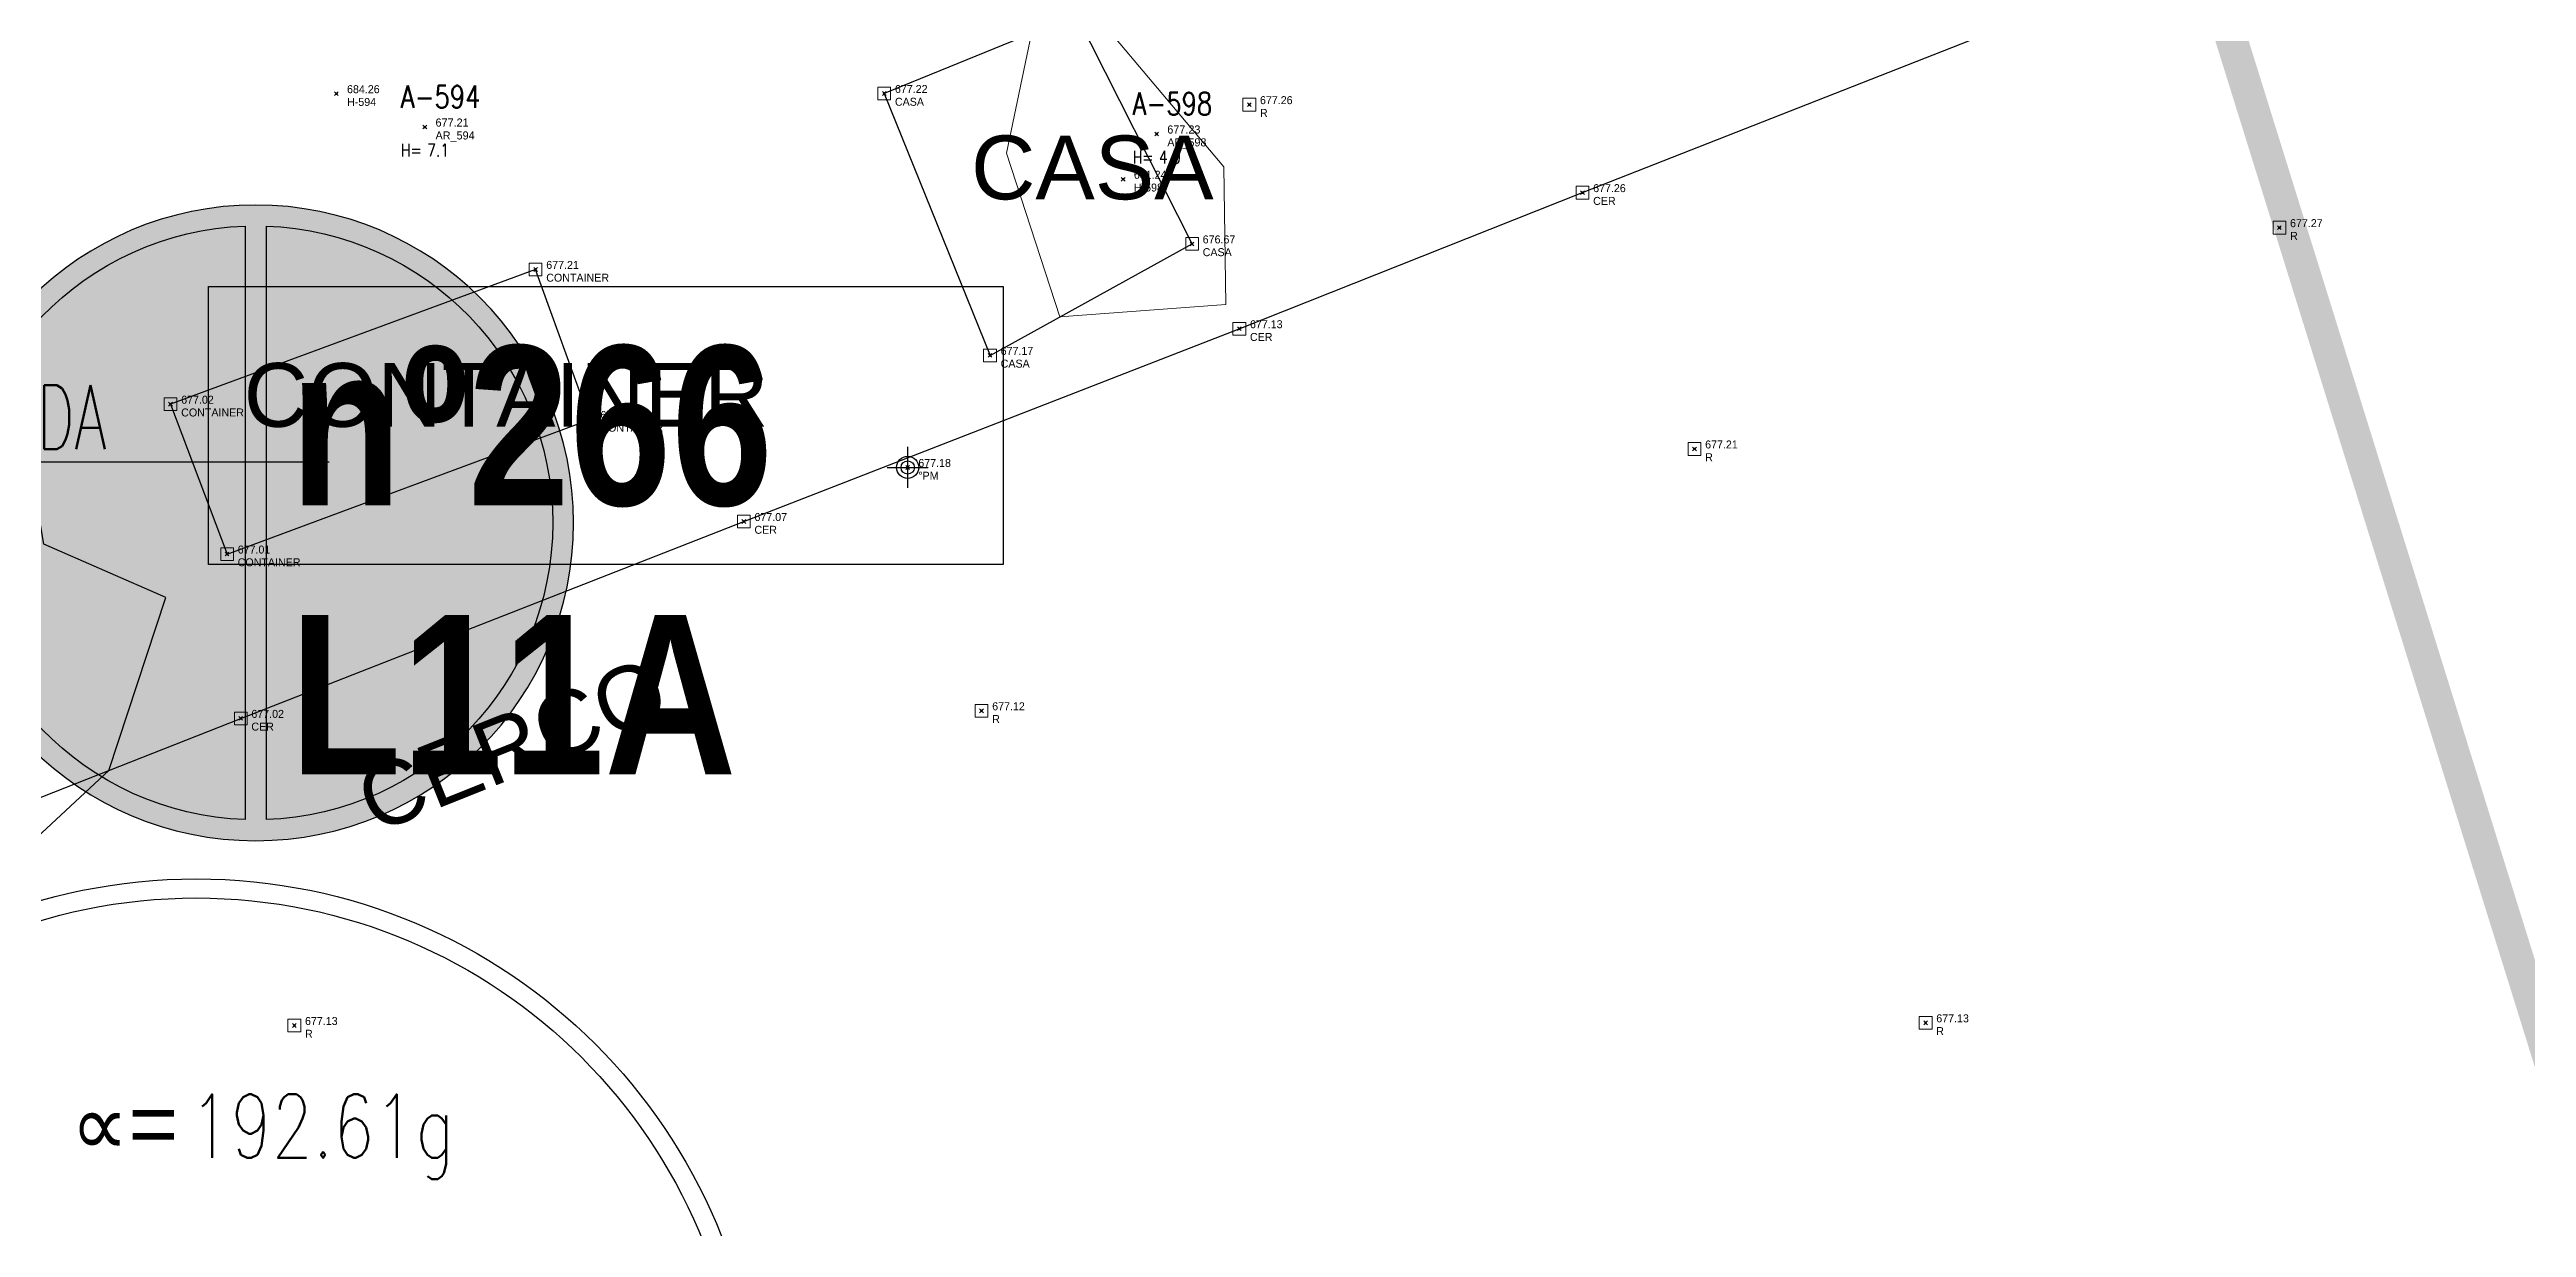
# Model space of a CAD drawing. Extents: x 350769 to 354978, y 6304672 to 6307963.
# Drawn here: x 352314.47 to 352353.3, y 6305821.01 to 6305839.48 of the extents above; entities that cross this region are included whole.
import ezdxf
from ezdxf import colors
from ezdxf.entities.mleader import LeaderData, LeaderLine
from ezdxf.math import Vec2, Vec3

# ---------------------------------------------------------------- set-up
doc = ezdxf.new("R2010")
doc.units = 0
doc.header["$PDMODE"] = 35
doc.header["$PDSIZE"] = 0.03
doc.linetypes.add('CONTINUOS', pattern=[0])
doc.linetypes.add('DASHDOT', pattern=[1, 0.5, -0.25, 0, -0.25])
doc.layers.get('0').update_dxf_attribs({"linetype": 'CONTINUOUS'})
doc.layers.get('Defpoints').update_dxf_attribs({"linetype": 'CONTINUOUS'})
for name, color, linetype in [('00_Señal proy 01', 7, 'CONTINUOUS'), ('02_Geo ext_Geometria', 2, 'CONTINUOUS'), ('03_Pav ext_Txt', 2, 'CONTINUOS'), ('03_S2_Pav ext_Borde vereda', 7, 'CONTINUOUS'), ('1-ARBOL H1', 7, 'CONTINUOUS'), ('1-ARBOL H2', 1, 'CONTINUOUS'), ('1-ARBOL H3', 241, 'CONTINUOUS'), ('1-ARBOL NOMBRE', 3, 'CONTINUOUS'), ('1-ARBOL PTO', 7, 'CONTINUOUS'), ('1-CASA', 2, 'CONTINUOUS'), ('1-CERCO', 252, 'CERCO_LINE'), ('1-TEXTOS', 7, 'CONTINUOUS'), ('C-TINN', 5, 'CONTINUOUS'), ('C-TOPO-MINR', 8, 'CONTINUOUS'), ('SENAZUL', 252, 'CONTINUOUS'), ('SENBLANCO', 254, 'CONTINUOUS'), ('V-NODE-TEXT DIC 2012', 31, 'CONTINUOUS'), ('Z-PM', 253, 'CONTINUOUS')]:
    doc.layers.add(name, color=color, linetype=linetype)
doc.layers.add('0_ASD_LINEA OFICIAL', color=253, linetype='DASHDOT', lineweight=20)
doc.layers.add('0_ASD_TOPOGRAFIA_ELEMENTOS', color=9, linetype='CONTINUOS', lineweight=5, true_color=0xbdbdbd)
doc.layers.get('00_Señal proy 01').off()
doc.styles.add('A', font='arial.ttf', dxfattribs={"height": 2})
doc.styles.add('MtXpl_Symbol', font='symbol.ttf')
doc.styles.add('NEW TURNER_TITULOS', font='techb___.ttf')
doc.styles.add('ROMANS', font='romans.shx', dxfattribs={"width": 0.65})
doc.linetypes.add('CERCO_LINE', pattern='A,0.5,-0.2,[" X ",STANDARD,S=0.1,R=0,X=-0.1,Y=-0.05],-0.25', length=0.95)
doc.dimstyles.new('Principal', dxfattribs={"dimscale": 0, "dimtxt": 2, "dimasz": 2, "dimexe": 1, "dimexo": 1, "dimtad": 1, "dimrnd": 0.05, "dimzin": 1, "dimtxsty": 'ROMANS', "dimcen": 2.5, "dimclrt": 2, "dimaunit": 2, "dimadec": 0, "dimazin": 0, "dimtfac": 1, "dimtmove": 0, "dimatfit": 3, "dimfxl": 1, "dimfxlon": 1, "dimarcsym": 0})

# ---------------------------------------------------------------- blocks, each defined once
blk = doc.blocks.new('PM')
at = {"layer": 'Z-PM'}
for p, q in [((-1.607692579657851, 0), (1.607692579657851, 0)), ((0, -1.607692579659215), (0, 1.607692579659215))]:
    blk.add_line(p, q, dxfattribs=at)
for radius in [0.8669397525278446, 0.5212794114402366]:
    blk.add_circle((0, 0), radius, dxfattribs=at)
blk = doc.blocks.new('A$C7C8F38C6')
at = {"layer": 'SENAZUL'}
for points in [[(-4.500099518145589, 8.718484856601037, 0.9654325535557098), (-4.500099518145589, -2.649578414712607)], [(-4.100099518145498, 8.718484856601037), (-4.100099518145498, -2.649578414712607, 0.9654325535557098)]]:
    blk.add_hatch(color=152, dxfattribs=at).paths.add_polyline_path(points)
at = {"layer": 'SENBLANCO'}
h = blk.add_hatch(color=256, dxfattribs=at)
h.paths.add_polyline_path([(-10.38764869464922, 3.034453220944215, 1), (1.787449658358128, 3.034453220944215, 1)])
h.paths.add_polyline_path([(-4.100099518145498, 8.718484856601037, -0.9654325535557098), (-4.100099518145498, -2.649578414712607)], flags=16)
h.paths.add_polyline_path([(-4.500099518145589, -2.649578414712607, -0.9654325535557098), (-4.500099518145589, 8.718484856601037)], flags=16)
h = blk.add_hatch(color=256, dxfattribs=at)
h.paths.add_polyline_path([(-6.418581923253669, 4.212079056232653), (-6.2923475511584, 4.373306361422294), (-5.948710660953111, 4.345266517382242), (-5.948710660953111, 4.723800216494737), (-6.145074729440466, 4.709780294474683), (-6.250269733323194, 4.646691844078362), (-6.776244752737512, 4.625661961048252), (-6.783258181671499, 4.366296400412352), (-7.870272609401809, 4.345266517382242), (-8.052610738610383, 4.569582872315095), (-7.996506981497078, 4.611642039028311), (-7.491570411705652, 4.63267192205825), (-7.491570411705652, 4.807919149268059), (-8.347156382046933, 4.793899227247948), (-8.382221689537573, 4.681741049781522), (-8.094688556446044, 4.219089017242595), (-8.305078564211726, 3.917663690546533), (-8.599625126237243, 3.959722857259749), (-8.866118891116685, 3.980752740289859), (-9.188716413109887, 3.840555318130271), (-9.518327364037077, 3.637268246880524), (-9.651574246476912, 3.377902686244511), (-9.72170486145842, 3.104517203588443), (-9.728717371802986, 2.824121759922321), (-9.700665493245879, 2.627845249029463), (-9.546379242594185, 2.354459766373395), (-9.32897672448371, 2.137153372450541), (-9.125599227062366, 2.03200515599417), (-8.817027644347945, 1.926856939537799), (-8.550533879468276, 1.898817694844638), (-8.220922928541086, 2.010975872311008), (-8.017545431119743, 2.151173294470595), (-7.83520822050059, 2.375489649403448), (-7.71598635874966, 2.627845249029463), (-7.659882601636355, 2.894220770675588), (-7.659882601636355, 3.146576370301545), (-7.765077605519082, 3.39893256927445), (-7.912350427237243, 3.567169835474203), (-8.129753863936685, 3.770456307376946), (-7.933389795449557, 4.036831829023015), (-7.491570411705652, 3.202655459034816), (-7.498583840639412, 2.894220770675588), (-7.449492593870218, 2.761033309525942), (-7.330271650709165, 2.676914376752677), (-7.147933521500136, 2.662894454732736), (-7.007674128715962, 2.747013387505945), (-6.979622250158855, 2.845151642952317), (-6.923517574455673, 2.887210809665589), (-6.916505064111334, 3.041428153845118), (-6.986634760503193, 3.076477958895225), (-6.993648189437408, 3.1605962923216), (-6.516763498202863, 4.008791984982963), (-6.355464737206376, 3.770456307376946), (-6.495725048579743, 3.644278207890466), (-6.607932562807036, 3.52511006941404), (-6.685075688133111, 3.34285348054118), (-6.755205384525425, 3.167606253331655), (-6.790270692016293, 2.922260614715583), (-6.790270692016293, 2.71897354346595), (-6.713127566689991, 2.480637865859933), (-6.593906623528937, 2.298380677640239), (-6.404555983975115, 2.137153372450541), (-6.229231283700074, 2.03200515599417), (-5.997801907722305, 1.947886822567796), (-5.689230325007429, 1.919846978527801), (-5.401697191915446, 1.989945989280955), (-5.128189998102243, 2.123134049777434), (-4.938839358548876, 2.312400599660293), (-4.812604986453607, 2.5507368766132), (-4.770527168618173, 2.859171564972371), (-4.749487800405859, 3.111527164598385), (-4.847670293944475, 3.377902686244511), (-4.987929686728648, 3.651288168900521), (-5.247410941263752, 3.86158460181332), (-5.47182688830776, 3.917663690546533), (-5.696242835352223, 3.966732818269747), (-5.899620332773111, 3.959722857259749), (-6.067931604114392, 3.938693573576643), (-6.201178486554454, 3.917663690546533)])
h.paths.add_polyline_path([(-7.737025726961974, 4.113940201439334), (-6.671049748854784, 4.127960123459388), (-7.246116015038297, 3.202655459034816)], flags=16)
h.paths.add_polyline_path([(-8.396247628816127, 3.693347335613737), (-8.599625126237243, 3.251725186104863), (-8.73287200867685, 3.1605962923216), (-8.84507952290437, 3.034418792181953), (-8.817027644347945, 2.873191486992368), (-8.739884519021643, 2.775052632199106), (-8.669754822629557, 2.775052632199106), (-8.557546389812615, 2.880200848655591), (-8.564559818746602, 2.985349065111848), (-8.522482000911168, 3.062458036875171), (-8.241961378164206, 3.553149913454149), (-8.129753863936685, 3.518100707750875), (-8.038584799332057, 3.433981774977667), (-7.898324487958917, 3.258734547767972), (-7.849234159778689, 3.048438114855173), (-7.870272609401809, 2.810102437249157), (-7.961441674006437, 2.543726915603088), (-8.143779803215466, 2.340439844353398), (-8.305078564211726, 2.214262344213807), (-8.536507940189722, 2.144163333460597), (-8.803001705069391, 2.144163333460597), (-9.090534838161147, 2.242301588906969), (-9.30092484592683, 2.403528894096553), (-9.469237035857532, 2.627845249029463), (-9.532353303315631, 2.845151642952317), (-9.532353303315631, 3.090497880915166), (-9.469237035857532, 3.286774391808024), (-9.335989234828276, 3.462021619017719), (-9.139626084930342, 3.651288168900521), (-8.964300466066106, 3.721387179653732), (-8.704820130120197, 3.735407101673786)], flags=16)
h.paths.add_polyline_path([(-6.516763498202863, 3.286774391808024), (-6.411568494319908, 3.448001696997608), (-6.257283162256954, 3.588199119157196), (-5.955724089886871, 3.048438114855173), (-5.899620332773111, 2.915250653705584), (-5.878580964560797, 2.831131720932319), (-5.759360021399743, 2.761033309525942), (-5.647151588582801, 2.824121759922321), (-5.598061260402801, 2.922260614715583), (-5.584035321124702, 3.076477958895225), (-5.661177527861355, 3.104517203588443), (-5.745334082120962, 3.104517203588443), (-6.102996911605032, 3.707367257633791), (-5.899620332773111, 3.763446346367004), (-5.696242835352223, 3.756436385356835), (-5.457800949029661, 3.686337374603681), (-5.268450309475838, 3.581189158147197), (-5.121176569168483, 3.455011658007663), (-5.022994994219516, 3.307803675491243), (-4.987929686728648, 3.111527164598385), (-4.952865297827202, 2.950299859408744), (-4.945851868893442, 2.676914376752677), (-5.058060301710157, 2.501667149543039), (-5.177281244871665, 2.354459766373395), (-5.338580005867925, 2.256321510927023), (-5.5559825239784, 2.158183255480594), (-5.80143783923495, 2.130143411440542), (-6.032867215212946, 2.172203177500705), (-6.201178486554454, 2.284361354967075), (-6.411568494319908, 2.459607982829823), (-6.523776927136851, 2.641865171049517), (-6.572868173905817, 2.838141681942375), (-6.586894113184371, 3.104517203588443)], flags=16)
h = blk.add_hatch(color=256, dxfattribs=at)
h.paths.add_polyline_path([(0.6065426171937816, 3.289239562876332), (0.3715987628820585, 3.543537391798736), (0.11709329124551, 4.58029726627035), (-2.976163737980869, 4.560728709971613), (-3.211107591671635, 3.543537395524027), (-3.504770373187966, 3.308789441811427), (-3.485174678149406, 2.213361253171001), (-3.269826519497201, 1.978613303183579), (-3.250264901551418, 1.489567526757469), (-2.623782034847864, 1.470017644097197), (-2.623782035468821, 1.93949487043335), (-0.2157267951836275, 1.919926317859904), (-0.2157267970462726, 1.45044909028195), (0.371598762261101, 1.450449089040148), (0.371598762261101, 1.998181858240628), (0.6261042332769193, 2.21336125565449)])
h.paths.add_polyline_path([(-2.878287505242497, 3.582655823307164), (-2.721658268206966, 4.228194013065263), (-0.157007873566954, 4.228194013065263), (0.0192170609909681, 3.582655828274255)], flags=16)
at = {"color": 161}
for points in [[(-4.500099518145589, 9.122002397447886), (-4.500099518145589, 9.118716116016287)], [(-4.100099518145498, 9.122002397447886), (-4.100099518145498, 9.118716116016287)]]:
    blk.add_lwpolyline(points, dxfattribs=at)
at = {"layer": 'SENBLANCO'}
for points in [[(-4.500099518145589, 8.718484856601037), (-4.500099518145589, -2.649578414712607)], [(-4.100099518145498, 8.718484856601037), (-4.100099518145498, -2.649578414712607)]]:
    blk.add_lwpolyline(points, dxfattribs=at)
blk.add_circle((-4.300099518145544, 3.034453220944215), 6.087549176503671, dxfattribs=at)
for start, end in [(92.01519468008799, 267.984805319912), (272.015194680088, 87.98480531991203)]:
    blk.add_arc((-4.300099518145544, 3.034453220944215), 5.687549176503671, start, end, dxfattribs=at)
blk = doc.blocks.new('RO-13b')
at = {"color": 161, "xscale": -0.8188845552559609, "yscale": 0.8188845552559609, "zscale": 0.8188845552559609}
blk.add_blockref('A$C7C8F38C6', (-3.521285081472985, 2.500133124057355), dxfattribs=at)
blk = doc.blocks.new('_Dot')
at = {"color": 0, "linetype": 'ByBlock', "lineweight": -2}
blk.add_line((-0.5, 0), (-1, 0), dxfattribs=at)
at = {"color": 0, "linetype": 'ByBlock', "const_width": 0.5}
blk.add_lwpolyline([(-0.25, 0, 1), (0.25, 0, 1)], format="xyb", close=True, dxfattribs=at)
blk = doc.blocks.new('A$C27410629')
at = {"true_color": 0x136734, "transparency": 33554559}
h = blk.add_hatch(dxfattribs=at)
h.set_pattern_fill('ANSI31', color=116, scale=0.5)
h.set_pattern_definition([(45, (-8759.562515186517, -519.1035735587502), (-1.122532015133644, 1.122532015133644), [])])
h.paths.add_polyline_path([(137.5068959888558, 1252.464406617455, 0.1176268807227723), (109.8147584422568, 1254.193915082658, 0.0669245107500281), (94.44469839795602, 1249.334472017372, 0.3153492887079504), (64.30173641118381, 1196.270282113329, 0.0226826871159959), (65.7292635223912, 1185.310127003227), (112.3603922077091, 1218.953454515778), (153.4782689701005, 1161.962272479494), (172.1053089193083, 1139.480769404351), (187.9579650288579, 1141.807885415954), (193.565073162812, 1120.465553675225), (224.197974734232, 1050.129297271156), (250.6203797236194, 989.4787086543838), (268.1526288855184, 972.7353945672494, 7.2547007156e-06), (291.4898137452492, 983.2987389690225), (238.1945199318034, 1105.633967029937), (205.2934048173047, 1181.112163638985), (177.0531538182076, 1197.651557407602)])
blk.add_lwpolyline([(113.0008686938045, 1074.052741719649), (125.4582618724771, 1074.052741719649), (125.4582618724771, 1069.692435738634), (113.0008686938045, 1069.692435738634)], close=True)
at = {"layer": '0_ASD_LINEA OFICIAL', "ltscale": 8, "const_width": 0.5}
blk.add_lwpolyline([(250.6203797236194, 989.4787086543838), (268.1526288854875, 972.7353945673531, 7.2547007157e-06), (291.4898137452146, 983.2987389692971), (291.4898137452146, 983.2987389692971), (238.1945199318034, 1105.633967029937), (205.2934048173047, 1181.112163638985), (177.0531538182076, 1197.651557407602), (137.6146324061954, 1252.315079214)], format="xyb", dxfattribs=at)
blk.add_lwpolyline([(96.49739032874686, 1087.5867908387), (137.3035448674636, 1101.749364841575), (153.9951548175777, 1048.119911180449), (105.3969465088849, 1035.562361611197)], dxfattribs=at)
at = {"char_height": 2.5, "attachment_point": 1, "style": 'NEW TURNER_TITULOS'}
for s, heights, insert in [('nº266', [-2.547514619883041], (114.2796658051902, 1073.122023164865)), ('L11A', [-2.532894736842105], (114.2763603436133, 1068.902606282032))]:
    blk.add_mtext_dynamic_manual_height_columns(s, width=20.98523473371461, gutter_width=12.5, heights=heights, dxfattribs=dict(at, insert=insert))
blk = doc.blocks.new('*D1325')
at = {"layer": '02_Geo ext_Geometria', "color": 0, "lineweight": -2}
for p, q in [((352300.2571249851, 6305821.179553131), (352293.0526427834, 6305872.084163801)), ((352295.4602516846, 6305820.500656114), (352301.2472577356, 6305821.319685698)), ((352303.4857793633, 6305798.366894358), (352300.5373901197, 6305819.19928763)), ((352298.9691711973, 6305795.70773184), (352304.7561772483, 6305796.526761424))]:
    blk.add_line(p, q, dxfattribs=at)
at = {"layer": '02_Geo ext_Geometria', "color": 0}
for points in [[(352300.8674343697, 6305819.245998485), (352300.2073458694, 6305819.152576774), (352300.2571249851, 6305821.179553131)], [(352303.8158236133, 6305798.413605213), (352303.1557351131, 6305798.320183503), (352303.7660444979, 6305796.386628857)]]:
    blk.add_solid(points, dxfattribs=at)
at = {"layer": 'Defpoints', "color": 0}
for p in [(352300.2571249851, 6305821.179553131), (352294.4701189341, 6305820.360523547), (352297.9790384468, 6305795.567599273)]:
    blk.add_point(p, dxfattribs=at)
at = {"layer": '02_Geo ext_Geometria', "color": 2, "insert": (352301.9428005028, 6305848.390217969), "char_height": 2, "attachment_point": 5, "rotation": 278.05551741294784, "style": 'ROMANS'}
blk.add_mtext('DEMARCACION PARA\\PGENERACION MEDIANA L=25.04m, E=3m\\PSEGUN REDEVU FIG. 6.02.109A, VEL=30 Km/Hr', dxfattribs=at)
blk = doc.blocks.new('TOPOGRAFIA')
at = {"layer": '1-ARBOL H1', "color": 9, "lineweight": 0, "true_color": 0xbdbdbd}
for p in [(390320.357, 6302838.267000001), (390331.829, 6302838.158)]:
    blk.add_point(p, dxfattribs=at)
at = {"layer": '1-ARBOL PTO', "color": 9, "lineweight": 0, "true_color": 0xbdbdbd}
for p in [(390320.357, 6302838.267000001), (390331.829, 6302838.158)]:
    blk.add_point(p, dxfattribs=at)
at = {"layer": '1-CASA', "color": 9, "lineweight": 0, "true_color": 0xbdbdbd, "flags": 128}
for points in [[(390327.559, 6302838.793), (390329.217, 6302834.686000001), (390332.384, 6302836.433999999), (390330.5720000001, 6302840.022999999), (390327.559, 6302838.793)], [(390316.37, 6302833.92), (390317.256, 6302831.57), (390322.9420000001, 6302833.681), (390322.093, 6302836.034), (390316.37, 6302833.92)]]:
    blk.add_lwpolyline(points, dxfattribs=at)
at = {"layer": '1-CERCO', "color": 9, "lineweight": 0, "true_color": 0xbdbdbd, "flags": 128}
blk.add_lwpolyline([(390296.115, 6302821.066000001), (390302.6770000001, 6302823.492000001), (390308.818, 6302825.584), (390317.47, 6302828.993), (390325.357, 6302832.08), (390333.125, 6302835.103999999), (390338.505, 6302837.238), (390347.968, 6302840.965), (390348.966, 6302850.475), (390348.862, 6302854.209)], dxfattribs=at)
at = {"layer": 'C-TINN', "color": 9, "linetype": 'Continuous', "lineweight": 0, "true_color": 0xbdbdbd}
for points, elevation in [([(390327.4590000001, 6302838.693), (390327.4590000001, 6302838.892999999), (390327.659, 6302838.892999999), (390327.659, 6302838.693), (390327.4590000001, 6302838.693)], 677.217), ([(390333.1820000001, 6302838.518), (390333.1820000001, 6302838.717999999), (390333.382, 6302838.717999999), (390333.382, 6302838.518), (390333.1820000001, 6302838.518)], 677.265), ([(390338.4050000001, 6302837.138), (390338.4050000001, 6302837.338), (390338.605, 6302837.338), (390338.605, 6302837.138), (390338.4050000001, 6302837.138)], 677.259), ([(390349.33, 6302836.589000001), (390349.33, 6302836.789), (390349.53, 6302836.789), (390349.53, 6302836.589000001), (390349.33, 6302836.589000001)], 677.274), ([(390332.2840000001, 6302836.334000001), (390332.2840000001, 6302836.534), (390332.484, 6302836.534), (390332.484, 6302836.334000001), (390332.2840000001, 6302836.334000001)], 676.67), ([(390321.993, 6302835.934), (390321.993, 6302836.134), (390322.193, 6302836.134), (390322.193, 6302835.934), (390321.993, 6302835.934)], 677.209), ([(390333.025, 6302835.004000001), (390333.025, 6302835.204), (390333.225, 6302835.204), (390333.225, 6302835.004000001), (390333.025, 6302835.004000001)], 677.133), ([(390329.1170000001, 6302834.586), (390329.1170000001, 6302834.785999999), (390329.317, 6302834.785999999), (390329.317, 6302834.586), (390329.1170000001, 6302834.586)], 677.174), ([(390316.27, 6302833.82), (390316.27, 6302834.02), (390316.47, 6302834.02), (390316.47, 6302833.82), (390316.27, 6302833.82)], 677.025), ([(390322.842, 6302833.581), (390322.842, 6302833.780999999), (390323.042, 6302833.780999999), (390323.042, 6302833.581), (390322.842, 6302833.581)], 677.098), ([(390340.161, 6302833.118000001), (390340.161, 6302833.318), (390340.361, 6302833.318), (390340.361, 6302833.118000001), (390340.161, 6302833.118000001)], 677.21), ([(390325.2570000001, 6302831.98), (390325.2570000001, 6302832.18), (390325.457, 6302832.18), (390325.457, 6302831.98), (390325.2570000001, 6302831.98)], 677.067), ([(390317.156, 6302831.470000001), (390317.156, 6302831.67), (390317.356, 6302831.67), (390317.356, 6302831.470000001), (390317.156, 6302831.470000001)], 677.009), ([(390317.37, 6302828.893), (390317.37, 6302829.092999999), (390317.57, 6302829.092999999), (390317.57, 6302828.893), (390317.37, 6302828.893)], 677.022), ([(390328.984, 6302829.012), (390328.984, 6302829.211999999), (390329.184, 6302829.211999999), (390329.184, 6302829.012), (390328.984, 6302829.012)], 677.116), ([(390343.7840000001, 6302824.118000001), (390343.7840000001, 6302824.318), (390343.984, 6302824.318), (390343.984, 6302824.118000001), (390343.7840000001, 6302824.118000001)], 677.129), ([(390318.211, 6302824.076), (390318.211, 6302824.276), (390318.411, 6302824.276), (390318.411, 6302824.076), (390318.211, 6302824.076)], 677.133)]:
    blk.add_lwpolyline(points, dxfattribs=dict(at, elevation=elevation))
for p in [(390327.559, 6302838.793, 677.217), (390333.282, 6302838.618, 677.265), (390338.505, 6302837.238, 677.259), (390332.384, 6302836.434, 676.67), (390349.43, 6302836.689, 677.274), (390322.093, 6302836.034, 677.209), (390333.125, 6302835.104, 677.133), (390329.217, 6302834.686, 677.174), (390316.37, 6302833.92, 677.025), (390322.942, 6302833.681, 677.098), (390340.261, 6302833.218, 677.21), (390325.357, 6302832.08, 677.067), (390317.256, 6302831.57, 677.009), (390317.47, 6302828.993, 677.022), (390329.084, 6302829.112, 677.116), (390318.311, 6302824.176, 677.133), (390343.884, 6302824.218, 677.129)]:
    blk.add_point(p, dxfattribs=at)
at = {"layer": 'C-TOPO-MINR', "color": 9, "linetype": 'Continuous', "lineweight": -3, "true_color": 0xbdbdbd, "elevation": 677}
blk.add_lwpolyline([(390341.2477378641, 6302791.724592233), (390339.8578227848, 6302797.397746836), (390336.9791764706, 6302800.368470589), (390344.9471851852, 6302802.315407407), (390345.6587391304, 6302802.986913044), (390346.559919708, 6302803.738080292), (390346.1156666667, 6302805.741583333), (390341.3605454546, 6302812.414863637), (390340.9001153846, 6302812.382769231), (390341.0485063292, 6302812.805759493), (390332.0469193549, 6302816.085645162), (390327.9987798165, 6302817.763018349), (390319.7081785715, 6302817.352285714), (390311.8874410257, 6302820.583635897), (390312.0914482759, 6302825.098482759), (390315.4010434782, 6302828.177804348), (390316.2947088608, 6302830.888050633), (390314.382631579, 6302831.726315789), (390314.0019105691, 6302833.973252033), (390310.8471276596, 6302838.049177305), (390307.5942289157, 6302841.417819277)], dxfattribs=at)
at = {"layer": 'C-TOPO-MINR', "color": 9, "linetype": 'Continuous', "lineweight": 0, "true_color": 0xbdbdbd, "elevation": 677}
blk.add_lwpolyline([(390329.4731224863, 6302837.857162706), (390330.3103690477, 6302835.289476191), (390332.9121425486, 6302835.486051836), (390332.8820504202, 6302837.645294118), (390331.1123625378, 6302839.742848943), (390331.0318807339, 6302840.936252293), (390331.011, 6302841.150833334), (390329.9145848564, 6302841.347997389), (390329.5248, 6302840.238831579), (390329.8693215548, 6302839.736144876), (390329.4731224863, 6302837.857162706)], dxfattribs=at)
at = {"layer": 'V-NODE-TEXT DIC 2012', "color": 9, "lineweight": 0, "true_color": 0xbdbdbd}
for p in [(390318.97, 6302838.79), (390327.559, 6302838.793), (390333.282, 6302838.618), (390320.357, 6302838.267), (390331.8290000001, 6302838.158), (390331.305, 6302837.448), (390338.505, 6302837.238), (390332.384, 6302836.434), (390349.43, 6302836.689), (390322.093, 6302836.034), (390333.125, 6302835.104), (390329.217, 6302834.686), (390316.37, 6302833.92), (390322.942, 6302833.681), (390327.926, 6302832.928), (390340.261, 6302833.218), (390325.357, 6302832.08), (390317.256, 6302831.57), (390317.47, 6302828.993), (390329.084, 6302829.112), (390318.311, 6302824.176), (390343.884, 6302824.218)]:
    blk.add_point(p, dxfattribs=at)
at = {"layer": 'Z-PM', "color": 9, "lineweight": 0, "true_color": 0xbdbdbd, "xscale": 0.2, "yscale": 0.2, "zscale": 0.2}
blk.add_blockref('PM', (390327.9260000001, 6302832.927999999), dxfattribs=at)
at = {"layer": '1-ARBOL H2', "color": 9, "lineweight": 0, "true_color": 0xbdbdbd, "style": 'ROMANS', "width": 0.8}
for p in [(390319.9800668355, 6302837.805000005), (390331.4520668353, 6302837.696000005)]:
    blk.add_text('H=', height=0.2, dxfattribs=at).set_placement(p)
at = {"layer": '1-ARBOL H3', "color": 9, "lineweight": 0, "true_color": 0xbdbdbd, "style": 'ROMANS', "width": 0.8}
for s, p in [('7.1', (390320.3931939024, 6302837.805000006)), ('4.0', (390331.8651939024, 6302837.696000006))]:
    blk.add_text(s, height=0.2, dxfattribs=at).set_placement(p)
at = {"layer": '1-ARBOL NOMBRE', "color": 9, "lineweight": 0, "true_color": 0xbdbdbd, "style": 'ROMANS', "width": 0.8}
for s, p in [('A-594', (390319.9800668355, 6302838.567000003)), ('A-598', (390331.4520668353, 6302838.458000002))]:
    blk.add_text(s, height=0.35, dxfattribs=at).set_placement(p)
at = {"layer": '1-TEXTOS', "color": 9, "lineweight": 0, "true_color": 0xbdbdbd, "style": 'A'}
for s, p in [('CASA', (390328.9186332745, 6302837.1331693)), ('CONTAINER', (390317.5173417071, 6302833.566034183))]:
    blk.add_text(s, height=1, dxfattribs=at).set_placement(p)
blk.add_text('CERCO', height=1, rotation=21.79510584294321, dxfattribs=at).set_placement((390319.5685541902, 6302827.181267649))
at = {"layer": 'V-NODE-TEXT DIC 2012', "color": 9, "lineweight": 0, "true_color": 0xbdbdbd}
for s, height, p in [('684.26', 0.125, (390319.1367893219, 6302838.798210678)), ('H-594', 0.125, (390319.1367893219, 6302838.598210678)), ('677.22', 0.125, (390327.7257893219, 6302838.801210677)), ('CASA', 0.125, (390327.7257893219, 6302838.601210678)), ('677.26', 0.125, (390333.4487893219, 6302838.626210677)), ('677.21', 0.127, (390320.5237893219, 6302838.274210677)), ('R', 0.125, (390333.4487893219, 6302838.426210678)), ('AR_594', 0.127, (390320.5237893219, 6302838.072210678)), ('AR_598', 0.127, (390331.9957893219, 6302837.963210678)), ('677.23', 0.127, (390331.9957893219, 6302838.165210677)), ('681.24', 0.125, (390331.4717893219, 6302837.456210678)), ('H-598', 0.125, (390331.4717893219, 6302837.256210678)), ('677.26', 0.125, (390338.6717893219, 6302837.246210678)), ('CER', 0.125, (390338.6717893219, 6302837.046210678)), ('677.27', 0.125, (390349.5967893219, 6302836.697210678)), ('676.67', 0.125, (390332.5507893219, 6302836.442210678)), ('CASA', 0.125, (390332.5507893219, 6302836.242210679)), ('R', 0.125, (390349.5967893219, 6302836.497210679)), ('677.21', 0.125, (390322.2597893219, 6302836.042210678)), ('CONTAINER', 0.125, (390322.2597893219, 6302835.842210678)), ('677.13', 0.125, (390333.2917893219, 6302835.112210678)), ('677.17', 0.125, (390329.3837893219, 6302834.694210677)), ('CER', 0.125, (390333.2917893219, 6302834.912210679)), ('CASA', 0.125, (390329.3837893219, 6302834.494210678)), ('677.02', 0.125, (390316.5367893219, 6302833.928210678)), ('CONTAINER', 0.125, (390316.5367893219, 6302833.728210678)), ('677.10', 0.125, (390323.1087893219, 6302833.689210678)), ('CONTAINER', 0.125, (390323.1087893219, 6302833.489210678)), ('677.21', 0.125, (390340.4277893219, 6302833.226210678)), ('677.18', 0.125, (390328.0927893219, 6302832.936210678)), ('°PM', 0.125, (390328.0927893219, 6302832.736210679)), ('R', 0.125, (390340.4277893219, 6302833.026210679)), ('677.07', 0.125, (390325.5237893219, 6302832.088210678)), ('677.01', 0.125, (390317.4227893219, 6302831.578210678)), ('CER', 0.125, (390325.5237893219, 6302831.888210678)), ('CONTAINER', 0.125, (390317.4227893219, 6302831.378210679)), ('677.02', 0.125, (390317.6367893219, 6302829.001210677)), ('677.12', 0.125, (390329.2507893219, 6302829.120210677)), ('R', 0.125, (390329.2507893219, 6302828.920210678)), ('CER', 0.125, (390317.6367893219, 6302828.801210678)), ('677.13', 0.125, (390344.0507893219, 6302824.226210678)), ('677.13', 0.125, (390318.4777893219, 6302824.184210678)), ('R', 0.125, (390318.4777893219, 6302823.984210678)), ('R', 0.125, (390344.0507893219, 6302824.026210679))]:
    blk.add_text(s, height=height, dxfattribs=at).set_placement(p)

msp = doc.modelspace()

# ---------------------------------------------------------------- linework, layer by layer
at = {"layer": '02_Geo ext_Geometria'}
for radius in [8.850000000031127, 8.550000000031126]:
    msp.add_circle((352316.771966716, 6305817.626001449), radius, dxfattribs=at)
at = {"layer": '1-CASA', "flags": 128}
for points in [[(352327.559, 6305838.793), (352329.217, 6305834.686000001), (352332.384, 6305836.433999999), (352330.5720000001, 6305840.022999999), (352327.559, 6305838.793)], [(352316.37, 6305833.92), (352317.256, 6305831.57), (352322.9420000001, 6305833.681), (352322.093, 6305836.034), (352316.37, 6305833.92)]]:
    msp.add_lwpolyline(points, dxfattribs=at)
at = {"layer": '1-CERCO', "ltscale": 6, "flags": 128}
msp.add_lwpolyline([(352303.5335288857, 6305823.783786098), (352308.818, 6305825.584), (352317.47, 6305828.993), (352325.357, 6305832.08), (352333.125, 6305835.103999999), (352338.505, 6305837.238), (352347.968, 6305840.965), (352348.966, 6305850.475), (352348.862, 6305854.209)], dxfattribs=at)

# ---------------------------------------------------------------- block references
at = {"layer": '00_Señal proy 01'}
msp.add_blockref('RO-13b', (352317.7038750322, 6305827.074285038), dxfattribs=at)
at = {"layer": '03_S2_Pav ext_Borde vereda', "linetype": 'Continuous'}
msp.add_blockref('A$C27410629', (352203.9623478023, 6304761.713605438), dxfattribs=at)
at = {"layer": 'Z-PM', "xscale": 0.2, "yscale": 0.2, "zscale": 0.2}
msp.add_blockref('PM', (352327.9260000001, 6305832.927999999), dxfattribs=at)

# ---------------------------------------------------------------- texts
at = {"layer": '02_Geo ext_Geometria', "style": 'MtXpl_Symbol'}
msp.add_text('µ=', height=0.9999999999999998, dxfattribs=at).set_placement((352314.8080890054, 6305822.140723291))
at = {"layer": '02_Geo ext_Geometria', "style": 'ROMANS', "width": 0.75}
msp.add_text('192.61g', height=0.9999999999999998, dxfattribs=at).set_placement((352316.6706224453, 6305822.098424161))
at = {"layer": '1-TEXTOS', "style": 'A'}
for s, p in [('CASA', (352328.9186332745, 6305837.1331693)), ('CONTAINER', (352317.5173417071, 6305833.566034183))]:
    msp.add_text(s, height=1, dxfattribs=at).set_placement(p)
msp.add_text('CERCO', height=1, rotation=21.79510584294321, dxfattribs=at).set_placement((352319.5685541902, 6305827.181267649))

# ---------------------------------------------------------------- dimensions: what is measured, and where the dimension line sits
at = {"layer": '02_Geo ext_Geometria'}
dim = msp.add_aligned_dim(p1=(352297.9790384466, 6305795.567599273), p2=(352294.4701189338, 6305820.360523548), distance=-5.844676936737063, text='DEMARCACION PARA\\PGENERACION MEDIANA L=25.04m, E=3m\\PSEGUN REDEVU FIG. 6.02.109A, VEL=30 Km/Hr', dimstyle='Principal', override={"dimscale": 0, "dimaunit": 0, "dimfxl": 30, "dimarcsym": 1}, dxfattribs=at)
dim.commit()
dim.dimension.update_dxf_attribs({"geometry": '*D1325', "text_midpoint": (352301.9428005028, 6305848.390217969)})

# ---------------------------------------------------------------- leaders
at = {"layer": '03_Pav ext_Txt'}
ml = msp.add_multileader_mtext('Standard', dxfattribs=at)
ml.set_content('{\\C256;VEREDA HC PROYECTADA}', color=2, style='ROMANS')
ml.set_leader_properties(color=7)
ml.set_arrow_properties(name='DOT')
ml.build(insert=Vec2(0, 0))
ml.multileader.update_dxf_attribs({"text_left_attachment_type": 6, "text_right_attachment_type": 6, "dogleg_length": 0.4164050059420628, "arrow_head_size": 0.5})
ctx = ml.context
ctx.base_point, ctx.char_height, ctx.arrow_head_size, ctx.landing_gap_size, ctx.plane_origin, ctx.plane_x_axis, ctx.plane_y_axis = Vec3(352308.5297854646, 6305833.016420087, 1.03362483e-08), 1, 0.5, 0.0500000025053053, Vec3(352332.7210011008, 6305864.157828243, 1.10191487e-07), Vec3(1, 0, 5.672434878555774e-09), Vec3(6.806587941347077e-18, 1, -1.199941134111365e-09)
ctx.left_attachment, ctx.right_attachment, ctx.text_align_type = 6, 6, 2
notes = []
notes.append((ctx, [(0, (1, 1, 0), (352308.1298174637, 6305833.016420087, 8.0674559e-09), (1, 0, 5.672434878555774e-09), 0.3999680009451639, [(0, [(352304.4298422402, 6305823.99788198, -2.0987137e-09)], 0, [])])]))
ctx.mtext.insert, ctx.mtext.text_direction, ctx.mtext.width, ctx.mtext.alignment, ctx.mtext.line_spacing_factor, ctx.mtext.line_spacing_style, ctx.mtext.flow_direction, ctx.mtext.extrusion = Vec3(352315.3654997528, 6305834.216420087, 4.76714631e-08), Vec3(1, 0, 5.672434878555774e-09), 10.17368098323086, 3, 0.8999999999999998, 2, 5, Vec3(-5.672434878555774e-09, 1.19994113411135e-09, 1)
for ctx, leaders in notes:
    for number, flags, end, landing, length, lines in leaders:
        leader = LeaderData()
        leader.index, (leader.has_last_leader_line, leader.has_dogleg_vector, leader.attachment_direction) = number, flags
        leader.last_leader_point, leader.dogleg_vector, leader.dogleg_length = Vec3(end), Vec3(landing), length
        for number, points, colour, breaks in lines:
            line = LeaderLine()
            line.index, line.vertices, line.color, line.breaks = number, Vec3.list(points), colors.encode_raw_color(colour), breaks
            leader.lines.append(line)
        ctx.leaders.append(leader)

# ---------------------------------------------------------------- next in the draw order: block references
at = {"layer": '0_ASD_TOPOGRAFIA_ELEMENTOS', "color": 30, "true_color": 0xf26507}
msp.add_blockref('TOPOGRAFIA', (-38000, 3000), dxfattribs=at)

doc.saveas('drawing.dxf')
